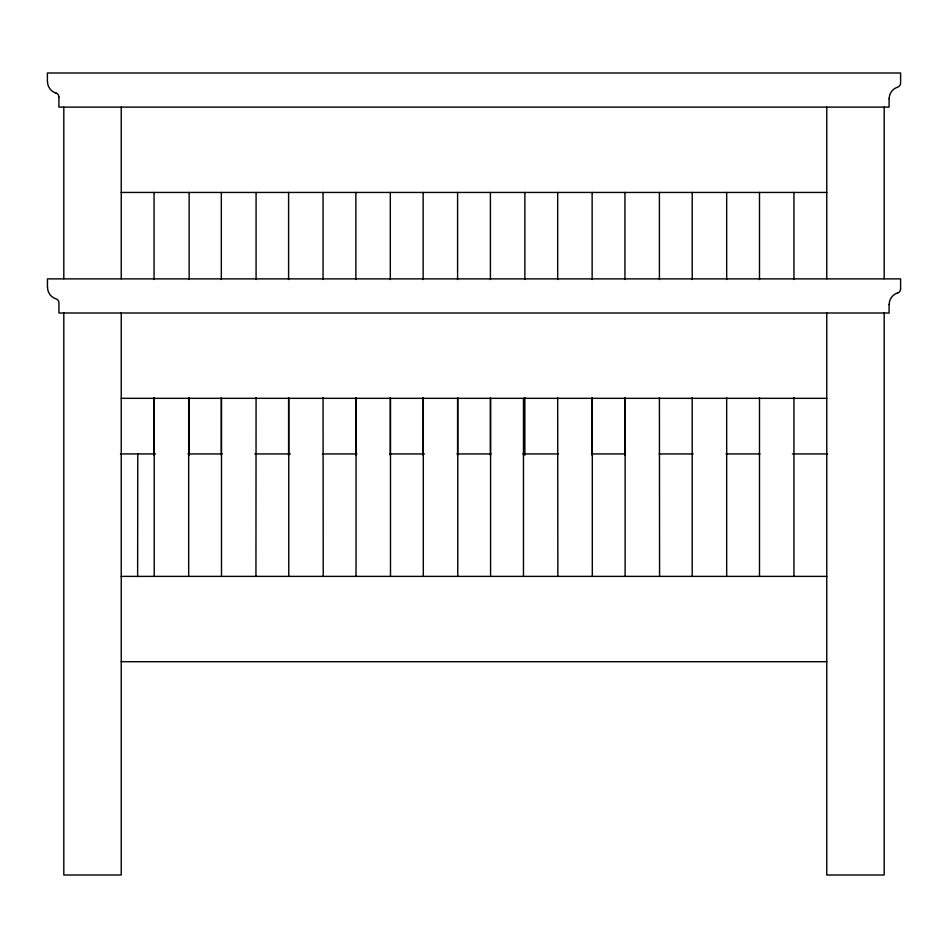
<?xml version="1.0" encoding="UTF-8"?>
<svg xmlns="http://www.w3.org/2000/svg" width="948" height="948" viewBox="0 0 948 948"><rect width="100%" height="100%" fill="white"/><g stroke="black" fill="none" stroke-linecap="round" stroke-linejoin="round"><path stroke-width="1.42" d="M137.768 454.068L137.638 576.574M121.237 192.444L826.763 192.444M121.237 398.326L826.763 398.326M120.455 453.938L155.579 453.938M187.977 453.938L222.211 453.938M254.787 453.938L290.337 453.938M322.486 453.938L356.969 453.938M389.545 453.938L424.479 453.938M457.007 453.938L491.005 453.938M522.834 453.938L558.372 453.938M591.516 453.938L625.514 453.938M659.073 453.938L693.13 453.938M726.026 453.938L760.023 453.938M792.35 453.938L827.533 453.938M121.237 576.384L826.763 576.384M121.237 661.704L826.763 661.704M900.6 288.915L900.6 278.878L47.447 278.878L47.447 287.41M889.094 98.592L889.094 107.124L58.906 107.124L58.906 97.087M889.094 304.474L889.094 313.006L58.954 313.006L58.954 302.957A4.207 4.207 0 0 0 55.979 298.857A12.04 12.04 0 0 1 47.542 287.41M884.188 107.124L884.188 278.748M884.188 312.781L884.188 875.004L826.763 875.004L826.763 313.006M826.763 107.124L826.763 278.783M793.95 192.444L793.95 279.518M793.95 397.591L793.95 576.384M759.49 192.444L759.49 279.518M759.49 397.591L759.49 576.384M726.678 192.444L726.678 279.518M726.678 397.591L726.678 576.384M692.218 192.444L692.218 279.518M692.218 397.591L692.218 576.384M659.405 192.444L659.405 279.518M659.405 397.591L659.571 576.384M625.123 398.326L625.123 576.384M624.945 192.444L624.945 279.518M624.945 397.591L624.945 455.159M592.31 398.326L592.31 576.384M592.133 192.444L592.133 279.518M592.133 397.591L592.133 455.159M557.685 192.444L557.685 279.518M557.685 397.591L557.851 576.384M524.86 192.444L524.86 279.518M524.86 397.591L524.86 455.159M523.462 398.326L523.462 576.384M490.578 398.326L490.578 576.384M490.412 192.444L490.412 279.518M490.412 397.591L490.412 455.159M457.766 398.326L457.766 576.384M457.588 192.444L457.588 279.518M457.588 397.591L457.588 455.159M423.306 398.326L423.306 576.384M423.14 192.444L423.14 279.518M423.14 397.591L423.14 455.159M390.493 398.326L390.493 576.384M390.315 192.444L390.315 279.518M390.315 397.591L390.315 455.159M356.033 398.326L356.033 576.384M355.867 192.444L355.867 279.518M355.867 397.591L355.867 455.159M323.055 192.444L323.055 279.518M323.055 397.591L323.221 576.384M288.761 398.326L288.761 576.384M288.595 192.444L288.595 279.518M288.595 397.591L288.595 455.159M256.079 192.444L256.079 279.518M256.079 397.591L255.948 576.384M221.488 398.326L221.488 576.384M221.322 192.444L221.322 279.518M221.322 397.591L221.322 455.159M189.138 192.444L189.138 279.518M189.138 397.591L189.138 455.159M188.676 398.326L188.676 576.384M154.216 398.326L154.216 576.384M154.05 192.444L154.05 279.518M154.05 397.591L154.05 455.159M121.237 107.124L121.237 278.783M121.237 313.006L121.237 875.004L63.812 875.004L63.812 312.781M63.812 107.124L63.812 278.748M47.4 81.528L47.4 72.996L900.6 72.996L900.6 83.033A4.207 4.207 0 0 1 897.638 87.145A12.04 12.04 0 0 0 889.188 98.592M900.564 288.915A4.207 4.207 0 0 1 897.638 293.027M889.188 304.474A12.04 12.04 0 0 1 897.602 292.92M55.944 92.975A4.207 4.207 0 0 1 58.871 97.075M55.908 93.082A12.04 12.04 0 0 1 47.495 81.528"/></g></svg>
